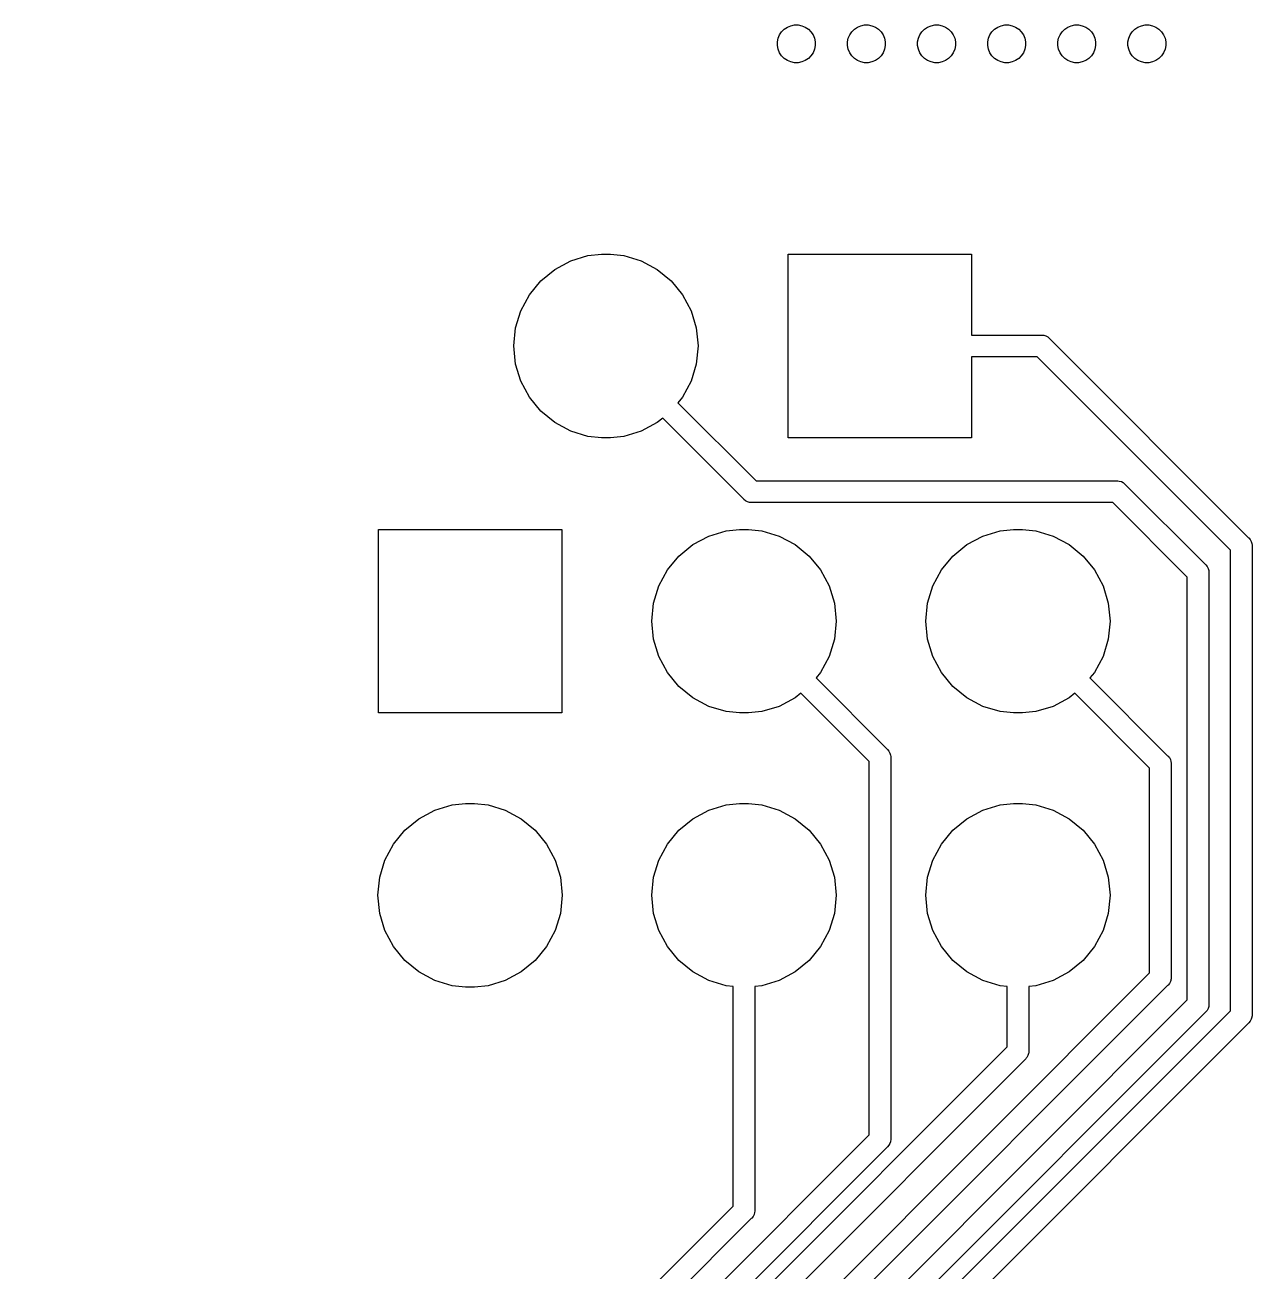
# Model space of a CAD drawing. Extents: x 1 to 84, y 1 to 137.
# Drawn here: x 32.92 to 44.3, y 125.43 to 136.97 of the extents above; entities that cross this region are included whole.
import ezdxf

# ---------------------------------------------------------------- set-up
doc = ezdxf.new("R2010")
doc.units = 0
doc.layers.add('BLACK', color=7, linetype='CONTINUOUS')

msp = doc.modelspace()

# ---------------------------------------------------------------- linework, layer by layer
at = {"layer": 'BLACK', "linetype": 'CONTINUOUS'}
for p, q in [((39.9634, 136.936), (39.9921, 136.955)), ((39.9921, 136.955), (40.024, 136.968)), ((40.024, 136.968), (40.0578, 136.975)), ((40.0578, 136.975), (40.0922, 136.975)), ((40.0922, 136.975), (40.126, 136.968)), ((40.126, 136.968), (40.1579, 136.955)), ((40.1579, 136.955), (40.1866, 136.936)), ((40.6134, 136.936), (40.6421, 136.955)), ((40.6421, 136.955), (40.674, 136.968)), ((40.674, 136.968), (40.7078, 136.975)), ((40.7078, 136.975), (40.7422, 136.975)), ((40.7422, 136.975), (40.776, 136.968)), ((40.776, 136.968), (40.8079, 136.955)), ((40.8079, 136.955), (40.8366, 136.936)), ((41.2634, 136.936), (41.2921, 136.955)), ((41.2921, 136.955), (41.324, 136.968)), ((41.324, 136.968), (41.3578, 136.975)), ((41.3578, 136.975), (41.3922, 136.975)), ((41.3922, 136.975), (41.426, 136.968)), ((41.426, 136.968), (41.4579, 136.955)), ((41.4579, 136.955), (41.4866, 136.936)), ((41.9134, 136.936), (41.9421, 136.955)), ((41.9421, 136.955), (41.974, 136.968)), ((41.974, 136.968), (42.0078, 136.975)), ((42.0078, 136.975), (42.0422, 136.975)), ((42.0422, 136.975), (42.076, 136.968)), ((42.076, 136.968), (42.1079, 136.955)), ((42.1079, 136.955), (42.1366, 136.936)), ((42.5634, 136.936), (42.5921, 136.955)), ((42.5921, 136.955), (42.624, 136.968)), ((42.624, 136.968), (42.6578, 136.975)), ((42.6578, 136.975), (42.6922, 136.975)), ((42.6922, 136.975), (42.726, 136.968)), ((42.726, 136.968), (42.7579, 136.955)), ((42.7579, 136.955), (42.7866, 136.936)), ((43.2134, 136.936), (43.2421, 136.955)), ((43.2421, 136.955), (43.274, 136.968)), ((43.274, 136.968), (43.3078, 136.975)), ((43.3078, 136.975), (43.3422, 136.975)), ((43.3422, 136.975), (43.376, 136.968)), ((43.376, 136.968), (43.4079, 136.955)), ((43.4079, 136.955), (43.4366, 136.936)), ((39.9, 136.817), (39.9067, 136.851)), ((39.9067, 136.851), (39.9199, 136.883)), ((39.9199, 136.883), (39.9391, 136.912)), ((39.9391, 136.912), (39.9634, 136.936)), ((40.1866, 136.936), (40.2109, 136.912)), ((40.2109, 136.912), (40.2301, 136.883)), ((40.2301, 136.883), (40.2433, 136.851)), ((40.2433, 136.851), (40.25, 136.817)), ((40.55, 136.817), (40.5567, 136.851)), ((40.5567, 136.851), (40.5699, 136.883)), ((40.5699, 136.883), (40.5891, 136.912)), ((40.5891, 136.912), (40.6134, 136.936)), ((40.8366, 136.936), (40.8609, 136.912)), ((40.8609, 136.912), (40.8801, 136.883)), ((40.8801, 136.883), (40.8933, 136.851)), ((40.8933, 136.851), (40.9, 136.817)), ((41.2, 136.817), (41.2067, 136.851)), ((41.2067, 136.851), (41.2199, 136.883)), ((41.2199, 136.883), (41.2391, 136.912)), ((41.2391, 136.912), (41.2634, 136.936)), ((41.4866, 136.936), (41.5109, 136.912)), ((41.5109, 136.912), (41.5301, 136.883)), ((41.5301, 136.883), (41.5433, 136.851)), ((41.5433, 136.851), (41.55, 136.817)), ((41.85, 136.817), (41.8567, 136.851)), ((41.8567, 136.851), (41.8699, 136.883)), ((41.8699, 136.883), (41.8891, 136.912)), ((41.8891, 136.912), (41.9134, 136.936)), ((42.1366, 136.936), (42.1609, 136.912)), ((42.1609, 136.912), (42.1801, 136.883)), ((42.1801, 136.883), (42.1933, 136.851)), ((42.1933, 136.851), (42.2, 136.817)), ((42.5, 136.817), (42.5067, 136.851)), ((42.5067, 136.851), (42.5199, 136.883)), ((42.5199, 136.883), (42.5391, 136.912)), ((42.5391, 136.912), (42.5634, 136.936)), ((42.7866, 136.936), (42.8109, 136.912)), ((42.8109, 136.912), (42.8301, 136.883)), ((42.8301, 136.883), (42.8433, 136.851)), ((42.8433, 136.851), (42.85, 136.817)), ((43.15, 136.817), (43.1567, 136.851)), ((43.1567, 136.851), (43.1699, 136.883)), ((43.1699, 136.883), (43.1891, 136.912)), ((43.1891, 136.912), (43.2134, 136.936)), ((43.4366, 136.936), (43.4609, 136.912)), ((43.4609, 136.912), (43.4801, 136.883)), ((43.4801, 136.883), (43.4933, 136.851)), ((43.4933, 136.851), (43.5, 136.817)), ((39.9, 136.783), (39.9, 136.817)), ((39.9067, 136.749), (39.9, 136.783)), ((39.9199, 136.717), (39.9067, 136.749)), ((39.9391, 136.688), (39.9199, 136.717)), ((40.2301, 136.717), (40.2109, 136.688)), ((40.2433, 136.749), (40.2301, 136.717)), ((40.25, 136.783), (40.2433, 136.749)), ((40.25, 136.817), (40.25, 136.783)), ((40.55, 136.783), (40.55, 136.817)), ((40.5567, 136.749), (40.55, 136.783)), ((40.5699, 136.717), (40.5567, 136.749)), ((40.5891, 136.688), (40.5699, 136.717)), ((40.8801, 136.717), (40.8609, 136.688)), ((40.8933, 136.749), (40.8801, 136.717)), ((40.9, 136.783), (40.8933, 136.749)), ((40.9, 136.817), (40.9, 136.783)), ((41.2, 136.783), (41.2, 136.817)), ((41.2067, 136.749), (41.2, 136.783)), ((41.2199, 136.717), (41.2067, 136.749)), ((41.2391, 136.688), (41.2199, 136.717)), ((41.5301, 136.717), (41.5109, 136.688)), ((41.5433, 136.749), (41.5301, 136.717)), ((41.55, 136.783), (41.5433, 136.749)), ((41.55, 136.817), (41.55, 136.783)), ((41.85, 136.783), (41.85, 136.817)), ((41.8567, 136.749), (41.85, 136.783)), ((41.8699, 136.717), (41.8567, 136.749)), ((41.8891, 136.688), (41.8699, 136.717)), ((42.1801, 136.717), (42.1609, 136.688)), ((42.1933, 136.749), (42.1801, 136.717)), ((42.2, 136.783), (42.1933, 136.749)), ((42.2, 136.817), (42.2, 136.783)), ((42.5, 136.783), (42.5, 136.817)), ((42.5067, 136.749), (42.5, 136.783)), ((42.5199, 136.717), (42.5067, 136.749)), ((42.5391, 136.688), (42.5199, 136.717)), ((42.8301, 136.717), (42.8109, 136.688)), ((42.8433, 136.749), (42.8301, 136.717)), ((42.85, 136.783), (42.8433, 136.749)), ((42.85, 136.817), (42.85, 136.783)), ((43.15, 136.783), (43.15, 136.817)), ((43.1567, 136.749), (43.15, 136.783)), ((43.1699, 136.717), (43.1567, 136.749)), ((43.1891, 136.688), (43.1699, 136.717)), ((43.4801, 136.717), (43.4609, 136.688)), ((43.4933, 136.749), (43.4801, 136.717)), ((43.5, 136.783), (43.4933, 136.749)), ((43.5, 136.817), (43.5, 136.783)), ((39.9634, 136.664), (39.9391, 136.688)), ((39.9921, 136.645), (39.9634, 136.664)), ((40.024, 136.632), (39.9921, 136.645)), ((40.0578, 136.625), (40.024, 136.632)), ((40.0922, 136.625), (40.0578, 136.625)), ((40.126, 136.632), (40.0922, 136.625)), ((40.1579, 136.645), (40.126, 136.632)), ((40.1866, 136.664), (40.1579, 136.645)), ((40.2109, 136.688), (40.1866, 136.664)), ((40.6134, 136.664), (40.5891, 136.688)), ((40.6421, 136.645), (40.6134, 136.664)), ((40.674, 136.632), (40.6421, 136.645)), ((40.7078, 136.625), (40.674, 136.632)), ((40.7422, 136.625), (40.7078, 136.625)), ((40.776, 136.632), (40.7422, 136.625)), ((40.8079, 136.645), (40.776, 136.632)), ((40.8366, 136.664), (40.8079, 136.645)), ((40.8609, 136.688), (40.8366, 136.664)), ((41.2634, 136.664), (41.2391, 136.688)), ((41.2921, 136.645), (41.2634, 136.664)), ((41.324, 136.632), (41.2921, 136.645)), ((41.3578, 136.625), (41.324, 136.632)), ((41.3922, 136.625), (41.3578, 136.625)), ((41.426, 136.632), (41.3922, 136.625)), ((41.4579, 136.645), (41.426, 136.632)), ((41.4866, 136.664), (41.4579, 136.645)), ((41.5109, 136.688), (41.4866, 136.664)), ((41.9134, 136.664), (41.8891, 136.688)), ((41.9421, 136.645), (41.9134, 136.664)), ((41.974, 136.632), (41.9421, 136.645)), ((42.0078, 136.625), (41.974, 136.632)), ((42.0422, 136.625), (42.0078, 136.625)), ((42.076, 136.632), (42.0422, 136.625)), ((42.1079, 136.645), (42.076, 136.632)), ((42.1366, 136.664), (42.1079, 136.645)), ((42.1609, 136.688), (42.1366, 136.664)), ((42.5634, 136.664), (42.5391, 136.688)), ((42.5921, 136.645), (42.5634, 136.664)), ((42.624, 136.632), (42.5921, 136.645)), ((42.6578, 136.625), (42.624, 136.632)), ((42.6922, 136.625), (42.6578, 136.625)), ((42.726, 136.632), (42.6922, 136.625)), ((42.7579, 136.645), (42.726, 136.632)), ((42.7866, 136.664), (42.7579, 136.645)), ((42.8109, 136.688), (42.7866, 136.664)), ((43.2134, 136.664), (43.1891, 136.688)), ((43.2421, 136.645), (43.2134, 136.664)), ((43.274, 136.632), (43.2421, 136.645)), ((43.3078, 136.625), (43.274, 136.632)), ((43.3422, 136.625), (43.3078, 136.625)), ((43.376, 136.632), (43.3422, 136.625)), ((43.4079, 136.645), (43.376, 136.632)), ((43.4366, 136.664), (43.4079, 136.645)), ((43.4609, 136.688), (43.4366, 136.664)), ((37.8355, 134.71), (37.9831, 134.789)), ((37.9831, 134.789), (38.1434, 134.838)), ((38.1434, 134.838), (38.2683, 134.85)), ((38.2683, 134.85), (38.3517, 134.85)), ((38.3517, 134.85), (38.4766, 134.838)), ((38.4766, 134.838), (38.6369, 134.789)), ((38.6369, 134.789), (38.7845, 134.71)), ((40, 133.15), (40, 134.85)), ((40, 134.85), (41.7, 134.85)), ((41.7, 134.85), (41.7, 134.1)), ((37.7061, 134.604), (37.8355, 134.71)), ((38.7845, 134.71), (38.9139, 134.604)), ((37.5998, 134.475), (37.7061, 134.604)), ((38.9139, 134.604), (39.0202, 134.475)), ((37.5209, 134.327), (37.5998, 134.475)), ((39.0202, 134.475), (39.0991, 134.327)), ((37.4723, 134.167), (37.5209, 134.327)), ((39.0991, 134.327), (39.1477, 134.167)), ((37.4559, 134), (37.4723, 134.167)), ((39.1477, 134.167), (39.1641, 134)), ((41.7, 134.1), (42.3451, 134.1)), ((42.3451, 134.1), (42.35, 134.1)), ((42.35, 134.1), (42.3549, 134.1)), ((42.3549, 134.1), (42.3549, 134.1)), ((42.3549, 134.1), (42.3696, 134.099)), ((42.3696, 134.099), (42.3885, 134.093)), ((42.3885, 134.093), (42.4058, 134.084)), ((42.4058, 134.084), (42.4211, 134.071)), ((42.4211, 134.071), (42.4242, 134.067)), ((42.4242, 134.067), (44.2672, 132.224)), ((37.4723, 133.833), (37.4559, 134)), ((39.1641, 134), (39.1477, 133.833)), ((37.5209, 133.673), (37.4723, 133.833)), ((39.1477, 133.833), (39.0991, 133.673)), ((42.3086, 133.9), (41.7, 133.9)), ((41.7, 133.9), (41.7, 133.15)), ((44.1, 132.109), (42.3086, 133.9)), ((37.5998, 133.525), (37.5209, 133.673)), ((39.0991, 133.673), (39.0202, 133.525)), ((37.7061, 133.396), (37.5998, 133.525)), ((39.0202, 133.525), (38.9777, 133.474)), ((37.8355, 133.29), (37.7061, 133.396)), ((38.9777, 133.474), (39.7014, 132.75)), ((37.9831, 133.211), (37.8355, 133.29)), ((38.7845, 133.29), (38.6369, 133.211)), ((38.8363, 133.332), (38.7845, 133.29)), ((39.5858, 132.583), (38.8363, 133.332)), ((38.1434, 133.162), (37.9831, 133.211)), ((38.2683, 133.15), (38.1434, 133.162)), ((38.3517, 133.15), (38.2683, 133.15)), ((38.4766, 133.162), (38.3517, 133.15)), ((38.6369, 133.211), (38.4766, 133.162)), ((41.7, 133.15), (40, 133.15)), ((39.7014, 132.75), (43.0451, 132.75)), ((43.0451, 132.75), (43.05, 132.75)), ((43.05, 132.75), (43.0549, 132.75)), ((43.0549, 132.75), (43.0549, 132.75)), ((43.0549, 132.75), (43.0696, 132.749)), ((43.0696, 132.749), (43.0885, 132.743)), ((43.0885, 132.743), (43.1058, 132.734)), ((43.1058, 132.734), (43.1211, 132.721)), ((43.1211, 132.721), (43.1242, 132.717)), ((43.1242, 132.717), (43.8672, 131.974)), ((39.5889, 132.579), (39.5858, 132.583)), ((39.6042, 132.566), (39.5889, 132.579)), ((39.6215, 132.557), (39.6042, 132.566)), ((39.6316, 132.554), (39.6215, 132.557)), ((39.6404, 132.551), (39.6316, 132.554)), ((39.644, 132.551), (39.6404, 132.551)), ((39.6551, 132.55), (39.644, 132.551)), ((39.66, 132.55), (39.6551, 132.55)), ((39.6551, 132.55), (39.6551, 132.55)), ((39.6649, 132.55), (39.66, 132.55)), ((43.0086, 132.55), (39.6649, 132.55)), ((43.7, 131.859), (43.0086, 132.55)), ((36.2, 130.6), (36.2, 132.3)), ((36.2, 132.3), (37.9, 132.3)), ((37.9, 132.3), (37.9, 130.6)), ((39.1155, 132.16), (39.2631, 132.239)), ((39.2631, 132.239), (39.4234, 132.288)), ((39.4234, 132.288), (39.5483, 132.3)), ((39.5483, 132.3), (39.6317, 132.3)), ((39.6317, 132.3), (39.7566, 132.288)), ((39.7566, 132.288), (39.9169, 132.239)), ((39.9169, 132.239), (40.0645, 132.16)), ((41.6555, 132.16), (41.8031, 132.239)), ((41.8031, 132.239), (41.9634, 132.288)), ((41.9634, 132.288), (42.0883, 132.3)), ((42.0883, 132.3), (42.1717, 132.3)), ((42.1717, 132.3), (42.2966, 132.288)), ((42.2966, 132.288), (42.4569, 132.239)), ((42.4569, 132.239), (42.6045, 132.16)), ((44.2672, 132.224), (44.2711, 132.221)), ((44.2711, 132.221), (44.2835, 132.206)), ((38.9861, 132.054), (39.1155, 132.16)), ((40.0645, 132.16), (40.1939, 132.054)), ((41.5261, 132.054), (41.6555, 132.16)), ((42.6045, 132.16), (42.7339, 132.054)), ((44.1, 127.841), (44.1, 132.109)), ((44.2835, 132.206), (44.2928, 132.188)), ((44.2928, 132.188), (44.2986, 132.17)), ((44.2986, 132.17), (44.3, 132.155)), ((44.3, 132.155), (44.3, 132.155)), ((44.3, 132.155), (44.3005, 132.15)), ((44.3005, 132.15), (44.3, 132.145)), ((44.3, 132.145), (44.3, 127.805)), ((38.8798, 131.925), (38.9861, 132.054)), ((40.1939, 132.054), (40.3002, 131.925)), ((41.4198, 131.925), (41.5261, 132.054)), ((42.7339, 132.054), (42.8402, 131.925)), ((38.8009, 131.777), (38.8798, 131.925)), ((40.3002, 131.925), (40.3791, 131.777)), ((41.3409, 131.777), (41.4198, 131.925)), ((42.8402, 131.925), (42.9191, 131.777)), ((43.8672, 131.974), (43.8711, 131.971)), ((43.8711, 131.971), (43.8835, 131.956)), ((43.8835, 131.956), (43.8928, 131.938)), ((43.8928, 131.938), (43.8986, 131.92)), ((43.8986, 131.92), (43.9, 131.905)), ((43.9, 131.905), (43.9, 131.905)), ((43.9, 131.905), (43.9005, 131.9)), ((43.9005, 131.9), (43.9, 131.895)), ((43.9, 131.895), (43.9, 127.905)), ((38.7523, 131.617), (38.8009, 131.777)), ((40.3791, 131.777), (40.4277, 131.617)), ((41.2923, 131.617), (41.3409, 131.777)), ((42.9191, 131.777), (42.9677, 131.617)), ((43.7, 127.941), (43.7, 131.859)), ((38.7359, 131.45), (38.7523, 131.617)), ((40.4277, 131.617), (40.4441, 131.45)), ((41.2759, 131.45), (41.2923, 131.617)), ((42.9677, 131.617), (42.9841, 131.45)), ((38.7523, 131.283), (38.7359, 131.45)), ((40.4441, 131.45), (40.4277, 131.283)), ((41.2923, 131.283), (41.2759, 131.45)), ((42.9841, 131.45), (42.9677, 131.283)), ((38.8009, 131.123), (38.7523, 131.283)), ((40.4277, 131.283), (40.3791, 131.123)), ((41.3409, 131.123), (41.2923, 131.283)), ((42.9677, 131.283), (42.9191, 131.123)), ((38.8798, 130.975), (38.8009, 131.123)), ((40.3791, 131.123), (40.3002, 130.975)), ((41.4198, 130.975), (41.3409, 131.123)), ((42.9191, 131.123), (42.8402, 130.975)), ((38.9861, 130.846), (38.8798, 130.975)), ((40.3002, 130.975), (40.2577, 130.924)), ((41.5261, 130.846), (41.4198, 130.975)), ((42.8402, 130.975), (42.7977, 130.924)), ((39.1155, 130.74), (38.9861, 130.846)), ((40.2577, 130.924), (40.9172, 130.264)), ((41.6555, 130.74), (41.5261, 130.846)), ((42.7977, 130.924), (43.5172, 130.204)), ((39.2631, 130.661), (39.1155, 130.74)), ((40.0645, 130.74), (39.9169, 130.661)), ((40.1163, 130.782), (40.0645, 130.74)), ((40.75, 130.149), (40.1163, 130.782)), ((41.8031, 130.661), (41.6555, 130.74)), ((42.6045, 130.74), (42.4569, 130.661)), ((42.6563, 130.782), (42.6045, 130.74)), ((43.35, 130.089), (42.6563, 130.782)), ((37.9, 130.6), (36.2, 130.6)), ((39.4234, 130.612), (39.2631, 130.661)), ((39.5483, 130.6), (39.4234, 130.612)), ((39.6317, 130.6), (39.5483, 130.6)), ((39.7566, 130.612), (39.6317, 130.6)), ((39.9169, 130.661), (39.7566, 130.612)), ((41.9634, 130.612), (41.8031, 130.661)), ((42.0883, 130.6), (41.9634, 130.612)), ((42.1717, 130.6), (42.0883, 130.6)), ((42.2966, 130.612), (42.1717, 130.6)), ((42.4569, 130.661), (42.2966, 130.612)), ((40.9172, 130.264), (40.9211, 130.261)), ((40.9211, 130.261), (40.9335, 130.246)), ((40.9335, 130.246), (40.9428, 130.228)), ((40.75, 126.691), (40.75, 130.149)), ((40.9428, 130.228), (40.9486, 130.21)), ((40.9486, 130.21), (40.95, 130.195)), ((40.95, 130.195), (40.95, 130.195)), ((40.95, 130.195), (40.9505, 130.19)), ((40.9505, 130.19), (40.95, 130.185)), ((40.95, 130.185), (40.95, 126.655)), ((43.5172, 130.204), (43.5211, 130.201)), ((43.5211, 130.201), (43.5327, 130.187)), ((43.5327, 130.187), (43.5335, 130.186)), ((43.5335, 130.186), (43.5428, 130.168)), ((43.5428, 130.168), (43.5486, 130.15)), ((43.5486, 130.15), (43.5486, 130.15)), ((43.5486, 130.15), (43.55, 130.135)), ((43.55, 130.135), (43.55, 130.135)), ((43.55, 130.135), (43.5505, 130.13)), ((43.5505, 130.13), (43.55, 130.125)), ((43.35, 128.191), (43.35, 130.089)), ((43.55, 130.125), (43.55, 128.155)), ((36.5755, 129.62), (36.7231, 129.699)), ((36.7231, 129.699), (36.8834, 129.748)), ((36.8834, 129.748), (37.0083, 129.76)), ((37.0083, 129.76), (37.0917, 129.76)), ((37.0917, 129.76), (37.2166, 129.748)), ((37.2166, 129.748), (37.3769, 129.699)), ((37.3769, 129.699), (37.5245, 129.62)), ((39.1155, 129.62), (39.2631, 129.699)), ((39.2631, 129.699), (39.4234, 129.748)), ((39.4234, 129.748), (39.5483, 129.76)), ((39.5483, 129.76), (39.6317, 129.76)), ((39.6317, 129.76), (39.7566, 129.748)), ((39.7566, 129.748), (39.9169, 129.699)), ((39.9169, 129.699), (40.0645, 129.62)), ((41.6555, 129.62), (41.8031, 129.699)), ((41.8031, 129.699), (41.9634, 129.748)), ((41.9634, 129.748), (42.0883, 129.76)), ((42.0883, 129.76), (42.1717, 129.76)), ((42.1717, 129.76), (42.2966, 129.748)), ((42.2966, 129.748), (42.4569, 129.699)), ((42.4569, 129.699), (42.6045, 129.62)), ((36.4461, 129.514), (36.5755, 129.62)), ((37.5245, 129.62), (37.6539, 129.514)), ((38.9861, 129.514), (39.1155, 129.62)), ((40.0645, 129.62), (40.1939, 129.514)), ((41.5261, 129.514), (41.6555, 129.62)), ((42.6045, 129.62), (42.7339, 129.514)), ((36.3398, 129.385), (36.4461, 129.514)), ((37.6539, 129.514), (37.7602, 129.385)), ((38.8798, 129.385), (38.9861, 129.514)), ((40.1939, 129.514), (40.3002, 129.385)), ((41.4198, 129.385), (41.5261, 129.514)), ((42.7339, 129.514), (42.8402, 129.385)), ((36.2609, 129.237), (36.3398, 129.385)), ((37.7602, 129.385), (37.8391, 129.237)), ((38.8009, 129.237), (38.8798, 129.385)), ((40.3002, 129.385), (40.3791, 129.237)), ((41.3409, 129.237), (41.4198, 129.385)), ((42.8402, 129.385), (42.9191, 129.237)), ((36.2123, 129.077), (36.2609, 129.237)), ((37.8391, 129.237), (37.8877, 129.077)), ((38.7523, 129.077), (38.8009, 129.237)), ((40.3791, 129.237), (40.4277, 129.077)), ((41.2923, 129.077), (41.3409, 129.237)), ((42.9191, 129.237), (42.9677, 129.077)), ((36.1959, 128.91), (36.2123, 129.077)), ((37.8877, 129.077), (37.9041, 128.91)), ((38.7359, 128.91), (38.7523, 129.077)), ((40.4277, 129.077), (40.4441, 128.91)), ((41.2759, 128.91), (41.2923, 129.077)), ((42.9677, 129.077), (42.9841, 128.91)), ((36.2123, 128.743), (36.1959, 128.91)), ((37.9041, 128.91), (37.8877, 128.743)), ((38.7523, 128.743), (38.7359, 128.91)), ((40.4441, 128.91), (40.4277, 128.743)), ((41.2923, 128.743), (41.2759, 128.91)), ((42.9841, 128.91), (42.9677, 128.743)), ((36.2609, 128.583), (36.2123, 128.743)), ((37.8877, 128.743), (37.8391, 128.583)), ((38.8009, 128.583), (38.7523, 128.743)), ((40.4277, 128.743), (40.3791, 128.583)), ((41.3409, 128.583), (41.2923, 128.743)), ((42.9677, 128.743), (42.9191, 128.583)), ((36.3398, 128.435), (36.2609, 128.583)), ((37.8391, 128.583), (37.7602, 128.435)), ((38.8798, 128.435), (38.8009, 128.583)), ((40.3791, 128.583), (40.3002, 128.435)), ((41.4198, 128.435), (41.3409, 128.583)), ((42.9191, 128.583), (42.8402, 128.435)), ((36.4461, 128.306), (36.3398, 128.435)), ((37.7602, 128.435), (37.6539, 128.306)), ((38.9861, 128.306), (38.8798, 128.435)), ((40.3002, 128.435), (40.1939, 128.306)), ((41.5261, 128.306), (41.4198, 128.435)), ((42.8402, 128.435), (42.7339, 128.306)), ((36.5755, 128.2), (36.4461, 128.306)), ((37.6539, 128.306), (37.5245, 128.2)), ((39.1155, 128.2), (38.9861, 128.306)), ((40.1939, 128.306), (40.0645, 128.2)), ((41.6555, 128.2), (41.5261, 128.306)), ((42.7339, 128.306), (42.6045, 128.2)), ((23.6328, 108.474), (43.35, 128.191)), ((36.7231, 128.121), (36.5755, 128.2)), ((37.5245, 128.2), (37.3769, 128.121)), ((39.2631, 128.121), (39.1155, 128.2)), ((40.0645, 128.2), (39.9169, 128.121)), ((41.8031, 128.121), (41.6555, 128.2)), ((42.6045, 128.2), (42.4569, 128.121)), ((43.5172, 128.076), (23.8, 108.359)), ((36.8834, 128.072), (36.7231, 128.121)), ((37.0083, 128.06), (36.8834, 128.072)), ((37.0917, 128.06), (37.0083, 128.06)), ((37.2166, 128.072), (37.0917, 128.06)), ((37.3769, 128.121), (37.2166, 128.072)), ((39.4234, 128.072), (39.2631, 128.121)), ((39.49, 128.066), (39.4234, 128.072)), ((39.49, 126.031), (39.49, 128.066)), ((39.7566, 128.072), (39.69, 128.066)), ((39.69, 128.066), (39.69, 125.995)), ((39.9169, 128.121), (39.7566, 128.072)), ((41.9634, 128.072), (41.8031, 128.121)), ((42.03, 128.066), (41.9634, 128.072)), ((42.03, 127.505), (42.03, 128.066)), ((42.2966, 128.072), (42.23, 128.066)), ((42.23, 128.066), (42.23, 127.468)), ((42.4569, 128.121), (42.2966, 128.072)), ((43.5211, 128.079), (43.5172, 128.076)), ((43.5335, 128.094), (43.5211, 128.079)), ((43.5428, 128.112), (43.5335, 128.094)), ((43.5459, 128.122), (43.5428, 128.112)), ((43.5486, 128.13), (43.5459, 128.122)), ((43.5489, 128.134), (43.5486, 128.13)), ((43.55, 128.145), (43.5489, 128.134)), ((43.55, 128.155), (43.5505, 128.15)), ((43.5505, 128.15), (43.55, 128.145)), ((43.55, 128.145), (43.55, 128.145)), ((23.9628, 108.204), (43.7, 127.941)), ((43.8672, 127.826), (24.13, 108.089)), ((24.2928, 108.034), (44.1, 127.841)), ((43.8711, 127.829), (43.8672, 127.826)), ((43.8835, 127.844), (43.8711, 127.829)), ((43.8928, 127.862), (43.8835, 127.844)), ((43.8986, 127.88), (43.8928, 127.862)), ((43.9, 127.895), (43.8986, 127.88)), ((43.9, 127.905), (43.9005, 127.9)), ((43.9005, 127.9), (43.9, 127.895)), ((43.9, 127.895), (43.9, 127.895)), ((44.2672, 127.726), (24.46, 107.919)), ((44.2711, 127.729), (44.2672, 127.726)), ((44.2835, 127.744), (44.2711, 127.729)), ((44.2898, 127.756), (44.2835, 127.744)), ((44.2928, 127.762), (44.2898, 127.756)), ((44.2986, 127.78), (44.2928, 127.762)), ((44.2989, 127.784), (44.2986, 127.78)), ((44.3, 127.795), (44.2989, 127.784)), ((44.3, 127.805), (44.3005, 127.8)), ((44.3005, 127.8), (44.3, 127.795)), ((44.3, 127.795), (44.3, 127.795)), ((23.3028, 108.777), (42.03, 127.505)), ((42.1972, 127.389), (23.47, 108.662)), ((42.2011, 127.392), (42.1972, 127.389)), ((42.2042, 127.396), (42.2011, 127.392)), ((42.2071, 127.4), (42.2042, 127.396)), ((42.2042, 127.396), (42.2042, 127.396)), ((42.2135, 127.407), (42.2071, 127.4)), ((42.2228, 127.425), (42.2135, 127.407)), ((42.2259, 127.435), (42.2228, 127.425)), ((42.2286, 127.444), (42.2259, 127.435)), ((42.2292, 127.45), (42.2286, 127.444)), ((42.23, 127.458), (42.2292, 127.45)), ((42.23, 127.468), (42.2305, 127.463)), ((42.2305, 127.463), (42.23, 127.458)), ((42.23, 127.458), (42.23, 127.458)), ((22.9727, 108.914), (40.75, 126.691)), ((40.9172, 126.576), (23.14, 108.799)), ((40.9211, 126.579), (40.9172, 126.576)), ((40.9335, 126.594), (40.9211, 126.579)), ((40.9428, 126.612), (40.9335, 126.594)), ((40.9468, 126.625), (40.9428, 126.612)), ((40.9486, 126.63), (40.9468, 126.625)), ((40.9488, 126.633), (40.9486, 126.63)), ((40.95, 126.645), (40.9488, 126.633)), ((40.95, 126.655), (40.9505, 126.65)), ((40.9505, 126.65), (40.95, 126.645)), ((40.95, 126.645), (40.95, 126.645)), ((22.6328, 109.174), (39.49, 126.031)), ((39.69, 125.985), (39.6886, 125.97)), ((39.69, 125.995), (39.6905, 125.99)), ((39.6905, 125.99), (39.69, 125.985)), ((39.69, 125.985), (39.69, 125.985)), ((39.6572, 125.916), (22.8, 109.059)), ((39.6611, 125.919), (39.6572, 125.916)), ((39.6735, 125.934), (39.6611, 125.919)), ((39.6828, 125.952), (39.6735, 125.934)), ((39.6886, 125.97), (39.6828, 125.952))]:
    msp.add_line(p, q, dxfattribs=at)

doc.saveas('drawing.dxf')
